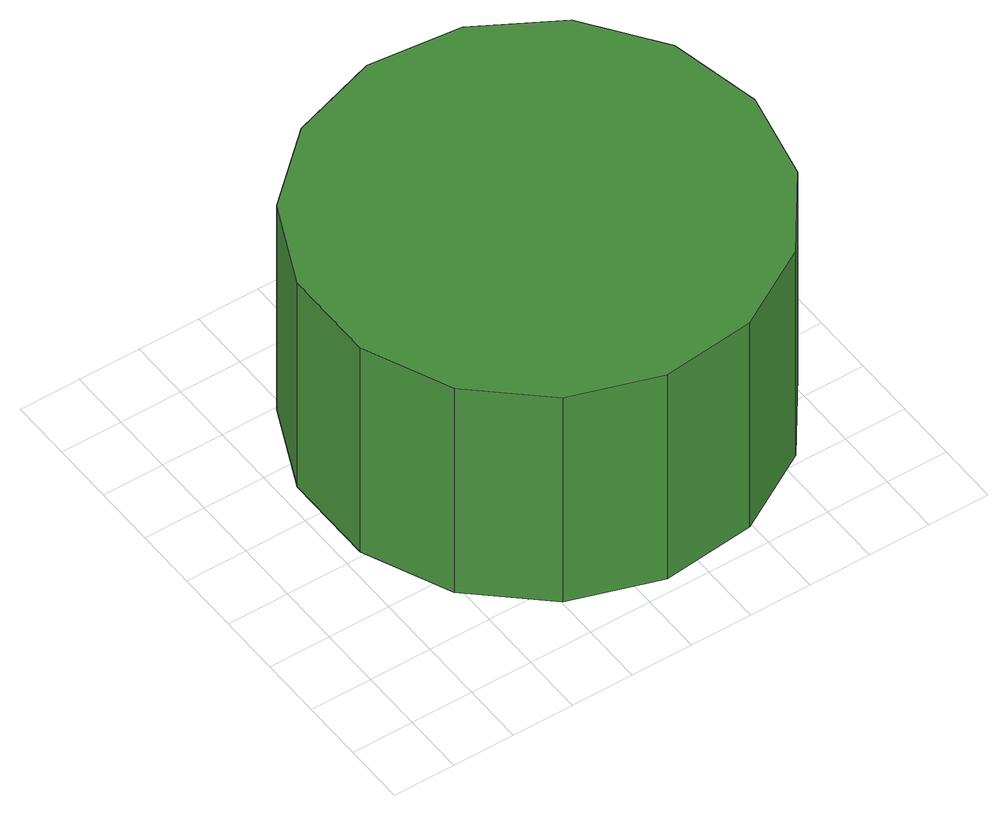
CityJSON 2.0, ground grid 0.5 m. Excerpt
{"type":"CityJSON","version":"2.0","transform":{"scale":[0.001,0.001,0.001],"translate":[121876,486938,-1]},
"CityObjects":{
"tree1":{"type":"SolitaryVegetationObject","attributes":{"function":"something"},"geometry":[{"type":"MultiSurface","lod":"1","boundaries":[[[0,1,2,3,4,5,6,7,8,9,10,11,12,13,14]],[[15,16,17,18,19,20,21,22,23,24,25,26,27,28,29]],[[0,29,28,1]],[[1,28,27,2]],[[2,27,26,3]],[[3,26,25,4]],[[4,25,24,5]],[[5,24,23,6]],[[6,23,22,7]],[[7,22,21,8]],[[8,21,20,9]],[[9,20,19,10]],[[10,19,18,11]],[[11,18,17,12]],[[12,17,16,13]],[[13,16,15,14]],[[14,15,29,0]]]}]}
},
"vertices":[
[4231,1916,3014],[4074,2655,3014],[3631,3265,3014],[2977,3642,3014],[2227,3721,3014],[1509,3488,3014],[948,2983,3014],[641,2294,3014],[641,1539,3014],[948,850,3014],[1509,345,3014],[2227,112,3014],[2977,191,3014],[3631,568,3014],[4074,1178,3014],[4074,1178,977],[3631,568,977],[2977,191,977],[2227,112,977],[1509,345,977],[948,850,977],[641,1539,977],[641,2294,977],[948,2983,977],[1509,3488,977],[2227,3721,977],[2977,3642,977],[3631,3265,977],[4074,2655,977],[4231,1916,977]
]}
